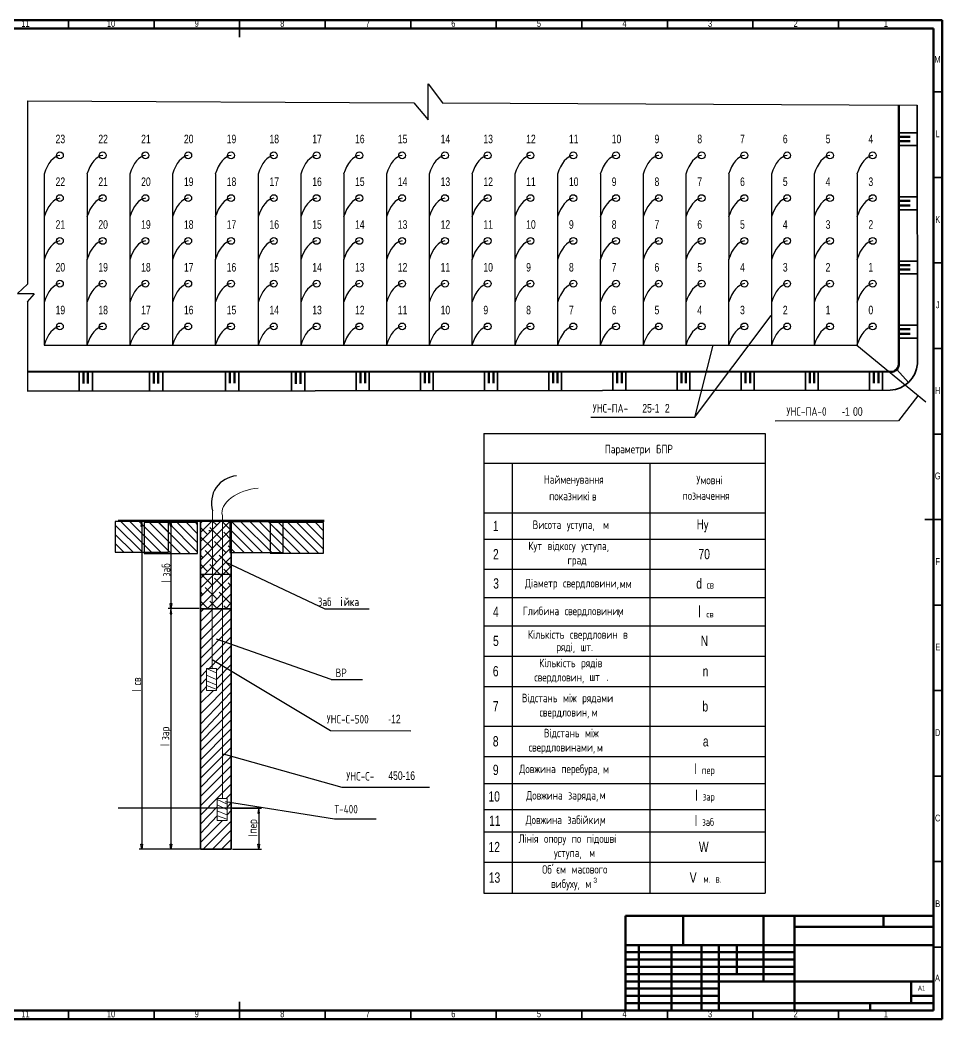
# Model space of a CAD drawing. Header units: millimetres. Extents: x 15 to 836, y 5 to 589.
# Drawn here: x 297 to 836, y 5 to 589 of the extents above; entities that cross this region are included whole.
import ezdxf

# ---------------------------------------------------------------- set-up
doc = ezdxf.new("R2010")
doc.units = ezdxf.units.MM
doc.layers.add('FORMAT', color=7, linetype='Continuous')
doc.layers.add('SLD-0', color=179, linetype='Continuous')
doc.styles.add('SLDTEXTSTYLE0', font='TXT', dxfattribs={"width": 0.75, "bigfont": 'bigfont'})
doc.styles.add('SLDTEXTSTYLE1', font='TXT', dxfattribs={"width": 0.75})
doc.styles.add('SLDTEXTSTYLE2', font='TXT', dxfattribs={"width": 0.7, "bigfont": 'bigfont'})

# ---------------------------------------------------------------- blocks, each defined once
blk = doc.blocks.new('CGBTY')
at = {"layer": 'SLD-0', "lineweight": 25}
for p, q in [((1862.39, 557.78), (1856.6, 552.32)), ((1856.58, 552.32), (1866.35, 552.31)), ((1866.33, 552.22), (1862.32, 547.51))]:
    blk.add_line(p, q, dxfattribs=at)

msp = doc.modelspace()

# ---------------------------------------------------------------- hatches: boundary and pattern name
at = {"layer": 'FORMAT', "linetype": 'Continuous'}
h = msp.add_hatch(dxfattribs=at)
h.set_pattern_fill('ANSI31', color=0, scale=1.2, angle=90, style=0)
h.paths.add_polyline_path([(352.85, 277.89), (384.05, 277.89), (384.05, 295.89), (352.85, 295.89), (352.85, 292.08)], flags=0)
h = msp.add_hatch(dxfattribs=at)
h.set_pattern_fill('ANSI31', color=179, style=0)
h.paths.add_polyline_path([(368.31, 296.14), (367.81, 293.14), (368.81, 293.14)], flags=0)
h = msp.add_hatch(dxfattribs=at)
h.set_pattern_fill('ANSI31', color=0, scale=1.2, angle=90, style=0)
h.paths.add_polyline_path([(369.78, 277.18), (400.98, 277.18), (400.98, 295.18), (369.78, 295.18), (369.78, 291.38)], flags=0)
h = msp.add_hatch(dxfattribs=at)
h.set_pattern_fill('ANSI31', color=179, style=0)
h.paths.add_polyline_path([(385.37, 296.24), (384.87, 293.24), (385.87, 293.24)], flags=0)
h = msp.add_hatch(dxfattribs=at)
h.set_pattern_fill('AR-SAND', color=179, scale=1.2, style=0)
h.paths.add_polyline_path([(402.65, 296.27), (402.65, 265.07), (420.65, 265.07), (420.65, 296.27), (416.84, 296.27)], flags=0)
h = msp.add_hatch(dxfattribs=at)
h.set_pattern_fill('ANSI38', color=0, scale=1.2, style=0)
h.paths.add_polyline_path([(402.65, 296.27), (402.65, 244.85), (420.65, 244.85), (420.65, 296.27), (416.84, 296.27)], flags=0)
h = msp.add_hatch(dxfattribs=at)
h.set_pattern_fill('ANSI31', color=0, scale=1.2, angle=90, style=0)
h.paths.add_polyline_path([(419.8, 277.7), (451, 277.7), (451, 295.7), (419.8, 295.7), (419.8, 291.9)], flags=0)
h = msp.add_hatch(dxfattribs=at)
h.set_pattern_fill('ANSI31', color=0, scale=1.2, angle=90, style=0)
h.paths.add_polyline_path([(443.44, 277.34), (474.64, 277.34), (474.64, 295.34), (443.44, 295.34), (443.44, 291.54)], flags=0)
h = msp.add_hatch(dxfattribs=at)
h.set_pattern_fill('ANSI31', color=179, style=0)
h.paths.add_polyline_path([(385.37, 244.92), (384.87, 247.92), (385.87, 247.92)], flags=0)
h = msp.add_hatch(dxfattribs=at)
h.set_pattern_fill('ANSI31', color=179, style=0)
h.paths.add_polyline_path([(385.38, 244.94), (384.88, 241.94), (385.88, 241.94)], flags=0)
h = msp.add_hatch(dxfattribs=at)
h.set_pattern_fill('ANSI31', color=179, style=0)
h.paths.add_polyline_path([(437.23, 125.28), (436.73, 128.28), (436.23, 125.28)], flags=0)
h = msp.add_hatch(dxfattribs=at)
h.set_pattern_fill('ANSI31', color=179, style=0)
h.paths.add_polyline_path([(368.31, 104.3), (367.81, 107.3), (368.81, 107.3)], flags=0)
h = msp.add_hatch(dxfattribs=at)
h.set_pattern_fill('ANSI31', color=179, style=0)
h.paths.add_polyline_path([(385.38, 104.27), (384.88, 107.27), (385.88, 107.27)], flags=0)
h = msp.add_hatch(dxfattribs=at)
h.set_pattern_fill('ANSI31', color=179, style=0)
h.paths.add_polyline_path([(436.73, 104.23), (436.23, 107.23), (437.23, 107.23)], flags=0)

# ---------------------------------------------------------------- linework, layer by layer
at = {"layer": 'FORMAT', "color": 7, "linetype": 'Continuous', "lineweight": 70}
for p, q in [((15, 589), (836, 589)), ((836, 589), (836, 5)), ((20, 584), (831, 584)), ((831, 584), (831, 10)), ((831, 10), (20, 10)), ((836, 5), (15, 5))]:
    msp.add_line(p, q, dxfattribs=at)
at = {"layer": 'FORMAT', "color": 7, "linetype": 'Continuous', "lineweight": 35}
for p, q in [((325.5, 584), (325.5, 589)), ((375.5, 584), (375.5, 589)), ((425.5, 589), (425.5, 579)), ((425.5, 584), (425.5, 589)), ((475.5, 584), (475.5, 589)), ((525.5, 584), (525.5, 589)), ((575.5, 584), (575.5, 589)), ((625.5, 584), (625.5, 589)), ((675.5, 584), (675.5, 589)), ((725.5, 584), (725.5, 589)), ((775.5, 584), (775.5, 589)), ((831, 547), (836, 547)), ((831, 497), (836, 497)), ((831, 447), (836, 447)), ((831, 397), (836, 397)), ((831, 347), (836, 347)), ((836, 297), (826, 297)), ((831, 297), (836, 297)), ((831, 247), (836, 247)), ((831, 197), (836, 197)), ((831, 147), (836, 147)), ((831, 97), (836, 97)), ((831, 47), (836, 47)), ((425.5, 5), (425.5, 15)), ((325.5, 10), (325.5, 5)), ((375.5, 10), (375.5, 5)), ((425.5, 10), (425.5, 5)), ((475.5, 10), (475.5, 5)), ((525.5, 10), (525.5, 5)), ((575.5, 10), (575.5, 5)), ((625.5, 10), (625.5, 5)), ((675.5, 10), (675.5, 5)), ((725.5, 10), (725.5, 5)), ((775.5, 10), (775.5, 5))]:
    msp.add_line(p, q, dxfattribs=at)
at = {"layer": 'FORMAT', "lineweight": 25}
for p, q in [((535.66, 530.75), (535.66, 551.78)), ((535.67, 551.79), (544, 540.62)), ((301.56, 541.82), (301.59, 434.6)), ((301.58, 541.77), (527.33, 540.61)), ((527.33, 540.61), (535.66, 530.75)), ((543.99, 540.61), (821.4, 539.33)), ((311.35, 498.88), (311.3, 398.87)), ((336.35, 498.88), (336.3, 398.87)), ((361.35, 498.88), (361.3, 398.87)), ((386.35, 498.88), (386.3, 398.87)), ((411.35, 498.88), (411.3, 398.87)), ((436.35, 498.88), (436.3, 398.87)), ((461.35, 498.88), (461.3, 398.87)), ((486.35, 498.88), (486.3, 398.87)), ((511.35, 498.88), (511.3, 398.87)), ((536.35, 498.88), (536.3, 398.87)), ((561.35, 498.88), (561.3, 398.87)), ((586.35, 498.88), (586.3, 398.87)), ((611.35, 498.88), (611.3, 398.87)), ((636.35, 498.88), (636.3, 398.87)), ((661.35, 498.88), (661.3, 398.87)), ((686.35, 498.88), (686.3, 398.87)), ((711.35, 498.88), (711.3, 398.87)), ((736.35, 498.88), (736.3, 398.87)), ((761.35, 498.88), (761.3, 398.87)), ((786.35, 498.91), (786.33, 398.9)), ((301.48, 424.33), (301.62, 372.06)), ((691.41, 356.62), (736.25, 416.21)), ((311.31, 398.9), (786.34, 398.87)), ((702.14, 398.89), (691.4, 356.63)), ((786.3, 398.88), (826.46, 365.84)), ((821.86, 369.33), (810.61, 354.77)), ((691.4, 356.63), (630.7, 356.63)), ((810.61, 354.77), (738.59, 354.6)), ((568.31, 347.22), (732.63, 347.22)), ((568.31, 347.22), (568.31, 78.64)), ((732.63, 347.22), (732.63, 78.64)), ((568.31, 329.92), (732.63, 329.92)), ((584.75, 329.92), (584.75, 78.64)), ((665.17, 329.92), (665.17, 78.64)), ((568.31, 300.92), (732.63, 300.92)), ((401.88, 296.14), (366.81, 296.14)), ((368.31, 293.14), (368.31, 107.3)), ((401.98, 296.24), (383.87, 296.24)), ((385.37, 293.24), (385.37, 247.92)), ((568.31, 285.62), (732.63, 285.62)), ((417.06, 272.25), (475.26, 244.75)), ((568.31, 267.9), (732.63, 267.9)), ((568.31, 251.35), (732.63, 251.35)), ((401.98, 244.92), (383.87, 244.92)), ((401.89, 244.94), (383.88, 244.94)), ((385.38, 241.94), (385.38, 107.27)), ((402.65, 242.78), (404.71, 244.85)), ((402.65, 237.4), (410.1, 244.85)), ((402.65, 232.01), (415.49, 244.85)), ((402.65, 226.62), (420.65, 244.62)), ((475.26, 244.75), (501.19, 244.75)), ((402.65, 221.23), (420.65, 239.23)), ((402.65, 215.84), (420.65, 233.84)), ((568.31, 234.9), (732.63, 234.9)), ((402.65, 210.45), (420.65, 228.45)), ((407.65, 209.88), (420.65, 223.07)), ((478.97, 203.39), (412.01, 227.1)), ((411.94, 208.74), (420.65, 217.68)), ((568.31, 217.17), (732.63, 217.17)), ((409.41, 215.25), (478.71, 173.62)), ((411.94, 203.5), (420.65, 212.29)), ((402.66, 205.05), (406.26, 208.82)), ((411.94, 198.2), (420.65, 206.9)), ((402.65, 200.28), (406.27, 204.15)), ((402.65, 183.51), (420.65, 201.51)), ((402.65, 195.56), (406.25, 199.45)), ((478.97, 203.39), (497.38, 203.39)), ((568.31, 199.45), (732.63, 199.45)), ((402.63, 189.56), (410.2, 196.97)), ((402.64, 177.46), (420.57, 196.03)), ((402.67, 171.8), (420.65, 190.74)), ((402.76, 166.96), (420.65, 185.35)), ((410.92, 170.23), (418.53, 177.84)), ((418.53, 177.84), (420.65, 179.96)), ((568.31, 176.2), (732.63, 176.2)), ((402.65, 161.96), (410.85, 170.17)), ((410.92, 164.84), (420.65, 174.57)), ((478.71, 173.62), (525.65, 173.55)), ((402.65, 156.57), (410.86, 164.79)), ((410.92, 159.46), (420.65, 169.18)), ((410.92, 154.07), (420.65, 163.8)), ((402.65, 151.18), (410.87, 159.41)), ((410.92, 148.68), (420.65, 158.41)), ((415.96, 159.95), (485.32, 140.59)), ((568.31, 158.48), (732.63, 158.48)), ((402.65, 145.8), (410.88, 154.04)), ((410.92, 143.29), (420.65, 153.02)), ((402.65, 140.41), (410.89, 148.66)), ((410.92, 137.9), (420.65, 147.63)), ((402.65, 135.02), (410.91, 143.28)), ((412.62, 134.22), (420.65, 142.24)), ((485.32, 140.59), (536.45, 140.59)), ((568.31, 142.73), (732.63, 142.73)), ((402.65, 129.63), (410.92, 137.9)), ((417.81, 134.02), (420.65, 136.86)), ((406.67, 128.27), (407.9, 129.5)), ((417.21, 132.24), (481.05, 122.11)), ((418.17, 128.85), (420.65, 131.47)), ((418.17, 124.33), (420.65, 126.95)), ((421.35, 128.28), (438.23, 128.28)), ((436.73, 125.28), (436.73, 107.23)), ((568.31, 127.43), (732.63, 127.43)), ((481.05, 122.11), (505.32, 122.11)), ((568.31, 114.48), (732.63, 114.48)), ((402, 104.3), (366.81, 104.3)), ((401.84, 104.27), (383.88, 104.27)), ((421.39, 104.23), (438.23, 104.23)), ((568.31, 96.68), (732.63, 96.68)), ((568.31, 78.64), (732.63, 78.64))]:
    msp.add_line(p, q, dxfattribs=at)
at = {"layer": 'FORMAT', "lineweight": 50}
for p, q in [((810.75, 539.38), (810.84, 388.63)), ((810.84, 520.73), (817.47, 520.73)), ((810.84, 518.15), (817.47, 518.15)), ((810.84, 483.23), (817.47, 483.23)), ((810.84, 480.65), (817.47, 480.65)), ((810.84, 445.73), (817.47, 445.73)), ((810.84, 443.15), (817.47, 443.15)), ((810.84, 408.23), (817.47, 408.23)), ((810.84, 405.65), (817.47, 405.65)), ((301.62, 383.49), (805.75, 383.3)), ((334.29, 383.25), (334.29, 376.61)), ((336.87, 383.25), (336.87, 376.61)), ((375.45, 383.18), (375.45, 376.54)), ((378.03, 383.18), (378.03, 376.54)), ((419.87, 383.3), (419.87, 376.66)), ((422.45, 383.3), (422.45, 376.66)), ((458.44, 382.98), (458.44, 376.35)), ((461.02, 382.98), (461.02, 376.35)), ((496.25, 383.3), (496.25, 376.66)), ((498.82, 383.3), (498.82, 376.66)), ((533.75, 383.3), (533.75, 376.66)), ((536.32, 383.3), (536.32, 376.66)), ((571.25, 383.3), (571.25, 376.66)), ((573.82, 383.3), (573.82, 376.66)), ((608.75, 383.3), (608.75, 376.66)), ((611.32, 383.3), (611.32, 376.66)), ((646.25, 383.3), (646.25, 376.66)), ((648.82, 383.3), (648.82, 376.66)), ((683.75, 383.3), (683.75, 376.66)), ((686.32, 383.3), (686.32, 376.66)), ((721.25, 383.3), (721.25, 376.66)), ((723.82, 383.3), (723.82, 376.66)), ((758.75, 383.3), (758.75, 376.66)), ((761.32, 383.3), (761.32, 376.66)), ((796.25, 383.3), (796.25, 376.66)), ((798.82, 383.3), (798.82, 376.66)), ((354.57, 296.27), (416.84, 296.27)), ((416.84, 296.27), (475.01, 296.27))]:
    msp.add_line(p, q, dxfattribs=at)
at = {"layer": 'FORMAT', "lineweight": 35}
for p, q in [((821.74, 388.09), (821.4, 539.33)), ((810.84, 523.09), (821.74, 523.09)), ((810.84, 523.09), (821.75, 523.09)), ((810.84, 515.59), (821.74, 515.59)), ((810.84, 515.59), (821.75, 515.59)), ((810.84, 485.59), (821.74, 485.59)), ((810.84, 485.59), (821.75, 485.59)), ((810.84, 478.09), (821.74, 478.09)), ((810.84, 478.09), (821.75, 478.09)), ((810.84, 448.09), (821.74, 448.09)), ((810.84, 448.09), (821.75, 448.09)), ((810.84, 440.59), (821.74, 440.59)), ((810.84, 440.59), (821.75, 440.59)), ((810.84, 410.59), (821.74, 410.59)), ((810.84, 410.59), (821.75, 410.59)), ((810.84, 403.09), (821.74, 403.09)), ((810.84, 403.09), (821.75, 403.09)), ((331.73, 383.25), (331.73, 372.34)), ((339.49, 383.09), (339.49, 372.18)), ((372.88, 383.18), (372.88, 372.27)), ((380.65, 383.02), (380.65, 372.11)), ((417.31, 383.3), (417.31, 372.38)), ((425.07, 383.14), (425.07, 372.23)), ((455.88, 382.98), (455.88, 372.07)), ((463.56, 383.06), (463.56, 372.15)), ((493.68, 383.3), (493.68, 372.38)), ((501.18, 383.3), (501.18, 372.39)), ((501.18, 383.3), (501.18, 372.38)), ((531.18, 383.3), (531.18, 372.39)), ((531.18, 383.3), (531.18, 372.38)), ((538.68, 383.3), (538.68, 372.39)), ((538.68, 383.3), (538.68, 372.38)), ((568.68, 383.3), (568.68, 372.39)), ((568.68, 383.3), (568.68, 372.38)), ((576.18, 383.3), (576.18, 372.39)), ((576.18, 383.3), (576.18, 372.38)), ((606.18, 383.3), (606.18, 372.39)), ((606.18, 383.3), (606.18, 372.38)), ((613.68, 383.3), (613.68, 372.39)), ((613.68, 383.3), (613.68, 372.38)), ((643.68, 383.3), (643.68, 372.39)), ((643.68, 383.3), (643.68, 372.38)), ((651.18, 383.3), (651.18, 372.39)), ((651.18, 383.3), (651.18, 372.38)), ((681.18, 383.3), (681.18, 372.39)), ((681.18, 383.3), (681.18, 372.38)), ((688.68, 383.3), (688.68, 372.39)), ((688.68, 383.3), (688.68, 372.38)), ((718.68, 383.3), (718.68, 372.39)), ((718.68, 383.3), (718.68, 372.38)), ((726.18, 383.3), (726.18, 372.39)), ((726.18, 383.3), (726.18, 372.38)), ((756.18, 383.3), (756.18, 372.39)), ((756.18, 383.3), (756.18, 372.38)), ((763.68, 383.3), (763.68, 372.39)), ((763.68, 383.3), (763.68, 372.38)), ((793.68, 383.3), (793.68, 372.39)), ((793.68, 383.3), (793.68, 372.39)), ((793.68, 383.3), (793.68, 372.38)), ((801.18, 383.3), (801.18, 372.39)), ((809.55, 384.8), (816.43, 377.18)), ((301.62, 372.06), (805.75, 372.63)), ((402.65, 296.27), (402.65, 104.27)), ((420.65, 104.27), (420.65, 296.27)), ((402.65, 244.85), (420.65, 244.85)), ((402.65, 104.27), (420.65, 104.27))]:
    msp.add_line(p, q, dxfattribs=at)
at = {"layer": 'FORMAT', "lineweight": 18}
for p, q in [((409.4, 209.85), (409.66, 302.35)), ((415.49, 133.91), (415.48, 299.43)), ((406.25, 209.87), (411.94, 209.87)), ((406.25, 196.96), (406.25, 209.87)), ((406.25, 209.87), (411.9, 207.29)), ((406.25, 205.93), (411.9, 203.55)), ((411.94, 209.87), (411.94, 196.96)), ((406.25, 199.9), (411.9, 197.76)), ((406.27, 202.66), (411.9, 200.42)), ((411.94, 196.96), (406.25, 196.96)), ((402.65, 124.27), (412.61, 134.21)), ((402.65, 118.88), (412.48, 129.06)), ((412.46, 130.21), (418.13, 127.55)), ((412.49, 133.87), (418.17, 133.87)), ((412.49, 120.96), (412.49, 133.87)), ((412.49, 133.31), (418.16, 130.65)), ((418.17, 133.87), (418.17, 120.96)), ((402.65, 113.49), (412.49, 123.79)), ((412.46, 126.71), (418.13, 124.41)), ((412.52, 123.87), (418.13, 121.76)), ((402.65, 108.1), (415.36, 120.87)), ((404.2, 104.27), (420.65, 120.71)), ((418.17, 120.96), (412.49, 120.96)), ((409.59, 104.27), (420.65, 115.32)), ((414.98, 104.27), (420.65, 109.94)), ((420.37, 104.27), (420.65, 104.55))]:
    msp.add_line(p, q, dxfattribs=at)
at = {"layer": 'FORMAT'}
for p, q in [((384.05, 295.89), (352.85, 295.89)), ((352.85, 295.89), (352.85, 292.08)), ((352.85, 292.08), (352.85, 277.89)), ((368.31, 296.14), (367.81, 293.14)), ((367.81, 293.14), (368.81, 293.14)), ((368.81, 293.14), (368.31, 296.14)), ((400.98, 295.18), (369.78, 295.18)), ((369.78, 295.18), (369.78, 291.38)), ((384.05, 277.89), (384.05, 295.89)), ((385.37, 296.24), (384.87, 293.24)), ((384.87, 293.24), (385.87, 293.24)), ((385.87, 293.24), (385.37, 296.24)), ((400.98, 277.18), (400.98, 295.18)), ((416.84, 296.27), (402.65, 296.27)), ((402.65, 296.27), (402.65, 265.07)), ((416.84, 296.27), (402.65, 296.27)), ((402.65, 296.27), (402.65, 244.85)), ((420.65, 296.27), (416.84, 296.27)), ((420.65, 296.27), (416.84, 296.27)), ((451, 295.7), (419.8, 295.7)), ((419.8, 295.7), (419.8, 291.9)), ((420.65, 265.07), (420.65, 296.27)), ((420.65, 244.85), (420.65, 296.27)), ((474.64, 295.34), (443.44, 295.34)), ((443.44, 295.34), (443.44, 291.54)), ((451, 277.7), (451, 295.7)), ((474.64, 277.34), (474.64, 295.34)), ((369.78, 291.38), (369.78, 277.18)), ((419.8, 291.9), (419.8, 277.7)), ((443.44, 291.54), (443.44, 277.34)), ((352.85, 277.89), (384.05, 277.89)), ((369.78, 277.18), (400.98, 277.18)), ((419.8, 277.7), (451, 277.7)), ((443.44, 277.34), (474.64, 277.34)), ((402.65, 265.07), (420.65, 265.07)), ((384.87, 247.92), (385.87, 247.92)), ((385.37, 244.92), (384.87, 247.92)), ((385.87, 247.92), (385.37, 244.92)), ((385.38, 244.94), (384.88, 241.94)), ((384.88, 241.94), (385.88, 241.94)), ((385.88, 241.94), (385.38, 244.94)), ((402.65, 244.85), (420.65, 244.85)), ((436.73, 128.28), (436.23, 125.28)), ((436.23, 125.28), (437.23, 125.28)), ((437.23, 125.28), (436.73, 128.28)), ((367.81, 107.3), (368.81, 107.3)), ((368.31, 104.3), (367.81, 107.3)), ((368.81, 107.3), (368.31, 104.3)), ((384.88, 107.27), (385.88, 107.27)), ((385.38, 104.27), (384.88, 107.27)), ((385.88, 107.27), (385.38, 104.27)), ((436.23, 107.23), (437.23, 107.23)), ((436.73, 104.23), (436.23, 107.23)), ((437.23, 107.23), (436.73, 104.23))]:
    msp.add_line(p, q, dxfattribs=at)
at = {"layer": 'FORMAT', "linetype": 'Continuous', "lineweight": 25}
msp.add_line((436.73, 128.28), (354.57, 128.27), dxfattribs=at)
at = {"layer": 'FORMAT', "color": 7, "linetype": 'Continuous', "lineweight": 50}
for p, q in [((651, 65.25), (831, 65.25)), ((651, 65.25), (651, 10)), ((684.8, 48.25), (684.8, 65.25)), ((731.6, 65.25), (731.6, 27)), ((749.8, 65.25), (749.8, 10)), ((801.8, 58.88), (801.8, 65.25)), ((831, 58.88), (749.8, 58.88)), ((831, 48.25), (651, 48.25)), ((658.8, 48.25), (658.8, 10)), ((677.99, 48.25), (677.99, 10)), ((695.4, 48.25), (695.4, 10)), ((705.6, 10), (705.6, 48.25)), ((716, 31.25), (716, 48.25)), ((749.8, 44), (651, 44)), ((749.8, 39.75), (651, 39.75)), ((749.8, 35.5), (651, 35.5)), ((749.8, 31.25), (651, 31.25)), ((705.6, 27), (651, 27)), ((705.6, 27), (831, 27)), ((818, 14.25), (818, 27)), ((705.6, 22.75), (651, 22.75)), ((705.6, 18.5), (651, 18.5)), ((831, 18.5), (818, 18.5)), ((651, 14.25), (831, 14.25)), ((794, 10), (794, 14.25))]:
    msp.add_line(p, q, dxfattribs=at)
at = {"layer": 'FORMAT', "lineweight": 25}
for centre in [(320.51, 509.89), (345.51, 509.89), (370.51, 509.89), (395.51, 509.89), (420.51, 509.89), (445.51, 509.89), (470.51, 509.89), (495.51, 509.89), (520.51, 509.89), (545.51, 509.89), (570.51, 509.89), (595.51, 509.89), (620.51, 509.89), (645.51, 509.89), (670.51, 509.89), (695.51, 509.89), (720.51, 509.89), (745.51, 509.89), (770.51, 509.89), (795.51, 509.89), (320.51, 484.89), (345.51, 484.89), (370.51, 484.89), (395.51, 484.89), (420.51, 484.89), (445.51, 484.89), (470.51, 484.89), (495.51, 484.89), (520.51, 484.89), (545.51, 484.89), (570.51, 484.89), (595.51, 484.89), (620.51, 484.89), (645.51, 484.89), (670.51, 484.89), (695.51, 484.89), (720.51, 484.89), (745.51, 484.89), (770.51, 484.89), (795.51, 484.89), (320.51, 459.89), (345.51, 459.89), (370.51, 459.89), (395.51, 459.89), (420.51, 459.89), (445.51, 459.89), (470.51, 459.89), (495.51, 459.89), (520.51, 459.89), (545.51, 459.89), (570.51, 459.89), (595.51, 459.89), (620.51, 459.89), (645.51, 459.89), (670.51, 459.89), (695.51, 459.89), (720.51, 459.89), (745.51, 459.89), (770.51, 459.89), (795.51, 459.89), (320.51, 434.89), (345.51, 434.89), (370.51, 434.89), (395.51, 434.89), (420.51, 434.89), (445.51, 434.89), (470.51, 434.89), (495.51, 434.89), (520.51, 434.89), (545.51, 434.89), (570.51, 434.89), (595.51, 434.89), (620.51, 434.89), (645.51, 434.89), (670.51, 434.89), (695.51, 434.89), (720.51, 434.89), (745.51, 434.89), (770.51, 434.89), (795.51, 434.89), (320.51, 409.89), (345.51, 409.89), (370.51, 409.89), (395.51, 409.89), (420.51, 409.89), (445.51, 409.89), (470.51, 409.89), (495.51, 409.89), (520.51, 409.89), (545.51, 409.89), (570.51, 409.89), (595.51, 409.89), (620.51, 409.89), (645.51, 409.89), (670.51, 409.89), (695.51, 409.89), (720.51, 409.89), (745.51, 409.89), (770.51, 409.89), (795.51, 409.89)]:
    msp.add_circle(centre, 2, dxfattribs=at)
at = {"layer": 'FORMAT', "lineweight": 50}
msp.add_arc((806.03, 388.12), 4.83, 266.661, 6.0344, dxfattribs=at)
at = {"layer": 'FORMAT', "lineweight": 35}
msp.add_arc((804.86, 389.55), 16.94, 273.00237, 355.05456, dxfattribs=at)
at = {"layer": 'FORMAT', "lineweight": 25}
msp.add_arc((425.05, 306.53), 16.06, 94.63849, 195.86778, dxfattribs=at)
for centre in [(320.48, 488.32), (345.48, 488.32), (370.48, 488.32), (395.48, 488.32), (420.48, 488.32), (445.48, 488.32), (470.48, 488.32), (495.48, 488.32), (520.48, 488.32), (545.48, 488.32), (570.48, 488.32), (595.48, 488.32), (620.48, 488.32), (645.48, 488.32), (670.48, 488.32), (695.48, 488.32), (720.48, 488.32), (745.48, 488.32), (770.48, 488.32), (795.48, 488.32), (320.48, 463.32), (345.48, 463.32), (370.48, 463.32), (395.48, 463.32), (420.48, 463.32), (445.48, 463.32), (470.48, 463.32), (495.48, 463.32), (520.48, 463.32), (545.48, 463.32), (570.48, 463.32), (595.48, 463.32), (620.48, 463.32), (645.48, 463.32), (670.48, 463.32), (695.48, 463.32), (720.48, 463.32), (745.48, 463.32), (770.48, 463.32), (795.48, 463.32), (320.48, 438.32), (345.48, 438.32), (370.48, 438.32), (395.48, 438.32), (420.48, 438.32), (445.48, 438.32), (470.48, 438.32), (495.48, 438.32), (520.48, 438.32), (545.48, 438.32), (570.48, 438.32), (595.48, 438.32), (620.48, 438.32), (645.48, 438.32), (670.48, 438.32), (695.48, 438.32), (720.48, 438.32), (745.48, 438.32), (770.48, 438.32), (795.48, 438.32), (320.48, 413.32), (345.48, 413.32), (370.48, 413.32), (395.48, 413.32), (420.48, 413.32), (445.48, 413.32), (470.48, 413.32), (495.48, 413.32), (520.48, 413.32), (545.48, 413.32), (570.48, 413.32), (595.48, 413.32), (620.48, 413.32), (645.48, 413.32), (670.48, 413.32), (695.48, 413.32), (720.48, 413.32), (745.48, 413.32), (770.48, 413.32), (795.48, 413.32), (320.48, 388.32), (345.48, 388.32), (370.48, 388.32), (395.48, 388.32), (420.48, 388.32), (445.48, 388.32), (470.48, 388.32), (495.48, 388.32), (520.48, 388.32), (545.48, 388.32), (570.48, 388.32), (595.48, 388.32), (620.48, 388.32), (645.48, 388.32), (670.48, 388.32), (695.48, 388.32), (720.48, 388.32), (745.48, 388.32), (770.48, 388.32), (795.48, 388.32)]:
    msp.add_ellipse(centre, major_axis=(0.84, 21.6), ratio=0.502035, start_param=0.074475, end_param=1.079706, dxfattribs=at)
at = {"layer": 'FORMAT', "lineweight": 18}
msp.add_ellipse((431.81, 304.72), major_axis=(-16.34, -5.29), ratio=0.561078, start_param=4.255981, end_param=6.283185, dxfattribs=at)

# ---------------------------------------------------------------- block references
at = {"layer": 'FORMAT', "color": 7, "linetype": 'Continuous'}
msp.add_blockref('CGBTY', (-1560.85, -123.18), dxfattribs=at)

# ---------------------------------------------------------------- texts
at = {"layer": 'FORMAT', "color": 7, "linetype": 'Continuous', "lineweight": 0, "style": 'SLDTEXTSTYLE1'}
for s, insert, char_height, attachment_point in [('11', (300.42, 588.98), 3.969, 2), ('10', (350.42, 588.98), 3.969, 2), ('9', (400.46, 588.98), 3.97, 2), ('8', (450.46, 588.98), 3.97, 2), ('7', (500.46, 588.98), 3.97, 2), ('6', (550.46, 588.98), 3.97, 2), ('5', (600.46, 588.98), 3.97, 2), ('4', (650.46, 588.98), 3.97, 2), ('3', (700.46, 588.98), 3.97, 2), ('2', (750.46, 588.98), 3.97, 2), ('1', (803.21, 588.98), 3.97, 2), ('M', (833.36, 567.98), 3.97, 2), ('L', (833.45, 524.48), 3.97, 2), ('K', (833.49, 474.42), 3.97, 2), ('J', (833.47, 424.48), 3.97, 2), ('H', (833.49, 374.42), 3.97, 2), ('G', (833.49, 324.48), 3.97, 2), ('F', (833.46, 274.42), 3.97, 2), ('E', (833.51, 224.48), 3.97, 2), ('D', (833.45, 174.42), 3.97, 2), ('C', (833.46, 124.48), 3.97, 2), ('B', (833.47, 74.42), 3.97, 2), ('A', (833.34, 30.92), 3.97, 2), ('A1', (821.87, 24.41), 2.91, 1), ('11', (300.42, 9.98), 3.969, 2), ('10', (350.42, 9.98), 3.969, 2), ('9', (400.46, 9.98), 3.97, 2), ('8', (450.46, 9.98), 3.97, 2), ('7', (500.46, 9.98), 3.97, 2), ('6', (550.46, 9.98), 3.97, 2), ('5', (600.46, 9.98), 3.97, 2), ('4', (650.46, 9.98), 3.97, 2), ('3', (700.46, 9.98), 3.97, 2), ('2', (750.46, 9.98), 3.97, 2), ('1', (803.21, 9.98), 3.97, 2)]:
    msp.add_mtext(s, dxfattribs=dict(at, insert=insert, char_height=char_height, attachment_point=attachment_point))
at = {"layer": 'FORMAT', "attachment_point": 1}
for s, insert, char_height, style in [('23', (317.99, 521.98), 5, 'SLDTEXTSTYLE1'), ('22', (342.99, 521.98), 5, 'SLDTEXTSTYLE1'), ('21', (367.99, 521.98), 5, 'SLDTEXTSTYLE1'), ('20', (392.99, 521.98), 5, 'SLDTEXTSTYLE1'), ('19', (417.99, 521.98), 5, 'SLDTEXTSTYLE1'), ('18', (442.99, 521.98), 5, 'SLDTEXTSTYLE1'), ('17', (467.99, 521.98), 5, 'SLDTEXTSTYLE1'), ('16', (492.99, 521.98), 5, 'SLDTEXTSTYLE1'), ('15', (517.99, 521.98), 5, 'SLDTEXTSTYLE1'), ('14', (542.99, 521.98), 5, 'SLDTEXTSTYLE1'), ('13', (567.99, 521.98), 5, 'SLDTEXTSTYLE1'), ('12', (592.99, 521.98), 5, 'SLDTEXTSTYLE1'), ('11', (617.99, 521.98), 5, 'SLDTEXTSTYLE1'), ('10', (642.99, 521.98), 5, 'SLDTEXTSTYLE1'), ('9', (667.99, 521.98), 5, 'SLDTEXTSTYLE1'), ('8', (692.99, 521.98), 5, 'SLDTEXTSTYLE1'), ('7', (717.99, 521.98), 5, 'SLDTEXTSTYLE1'), ('6', (742.99, 521.98), 5, 'SLDTEXTSTYLE1'), ('5', (767.99, 521.98), 5, 'SLDTEXTSTYLE1'), ('4', (792.99, 521.98), 5, 'SLDTEXTSTYLE1'), ('22', (317.99, 496.98), 5, 'SLDTEXTSTYLE1'), ('21', (342.99, 496.98), 5, 'SLDTEXTSTYLE1'), ('20', (367.99, 496.98), 5, 'SLDTEXTSTYLE1'), ('19', (392.99, 496.98), 5, 'SLDTEXTSTYLE1'), ('18', (417.99, 496.98), 5, 'SLDTEXTSTYLE1'), ('17', (442.99, 496.98), 5, 'SLDTEXTSTYLE1'), ('16', (467.99, 496.98), 5, 'SLDTEXTSTYLE1'), ('15', (492.99, 496.98), 5, 'SLDTEXTSTYLE1'), ('14', (517.99, 496.98), 5, 'SLDTEXTSTYLE1'), ('13', (542.99, 496.98), 5, 'SLDTEXTSTYLE1'), ('12', (567.99, 496.98), 5, 'SLDTEXTSTYLE1'), ('11', (592.99, 496.98), 5, 'SLDTEXTSTYLE1'), ('10', (617.99, 496.98), 5, 'SLDTEXTSTYLE1'), ('9', (642.99, 496.98), 5, 'SLDTEXTSTYLE1'), ('8', (667.99, 496.98), 5, 'SLDTEXTSTYLE1'), ('7', (692.99, 496.98), 5, 'SLDTEXTSTYLE1'), ('6', (717.99, 496.98), 5, 'SLDTEXTSTYLE1'), ('5', (742.99, 496.98), 5, 'SLDTEXTSTYLE1'), ('4', (767.99, 496.98), 5, 'SLDTEXTSTYLE1'), ('3', (792.99, 496.98), 5, 'SLDTEXTSTYLE1'), ('21', (317.99, 471.98), 5, 'SLDTEXTSTYLE1'), ('20', (342.99, 471.98), 5, 'SLDTEXTSTYLE1'), ('19', (367.99, 471.98), 5, 'SLDTEXTSTYLE1'), ('18', (392.99, 471.98), 5, 'SLDTEXTSTYLE1'), ('17', (417.99, 471.98), 5, 'SLDTEXTSTYLE1'), ('16', (442.99, 471.98), 5, 'SLDTEXTSTYLE1'), ('15', (467.99, 471.98), 5, 'SLDTEXTSTYLE1'), ('14', (492.99, 471.98), 5, 'SLDTEXTSTYLE1'), ('13', (517.99, 471.98), 5, 'SLDTEXTSTYLE1'), ('12', (542.99, 471.98), 5, 'SLDTEXTSTYLE1'), ('11', (567.99, 471.98), 5, 'SLDTEXTSTYLE1'), ('10', (592.99, 471.98), 5, 'SLDTEXTSTYLE1'), ('9', (617.99, 471.98), 5, 'SLDTEXTSTYLE1'), ('8', (642.99, 471.98), 5, 'SLDTEXTSTYLE1'), ('7', (667.99, 471.98), 5, 'SLDTEXTSTYLE1'), ('6', (692.99, 471.98), 5, 'SLDTEXTSTYLE1'), ('5', (717.99, 471.98), 5, 'SLDTEXTSTYLE1'), ('4', (742.99, 471.98), 5, 'SLDTEXTSTYLE1'), ('3', (767.99, 471.98), 5, 'SLDTEXTSTYLE1'), ('2', (792.99, 471.98), 5, 'SLDTEXTSTYLE1'), ('20', (317.99, 446.98), 5, 'SLDTEXTSTYLE1'), ('19', (342.99, 446.98), 5, 'SLDTEXTSTYLE1'), ('18', (367.99, 446.98), 5, 'SLDTEXTSTYLE1'), ('17', (392.99, 446.98), 5, 'SLDTEXTSTYLE1'), ('16', (417.99, 446.98), 5, 'SLDTEXTSTYLE1'), ('15', (442.99, 446.98), 5, 'SLDTEXTSTYLE1'), ('14', (467.99, 446.98), 5, 'SLDTEXTSTYLE1'), ('13', (492.99, 446.98), 5, 'SLDTEXTSTYLE1'), ('12', (517.99, 446.98), 5, 'SLDTEXTSTYLE1'), ('11', (542.99, 446.98), 5, 'SLDTEXTSTYLE1'), ('10', (567.99, 446.98), 5, 'SLDTEXTSTYLE1'), ('9', (592.99, 446.98), 5, 'SLDTEXTSTYLE1'), ('8', (617.99, 446.98), 5, 'SLDTEXTSTYLE1'), ('7', (642.99, 446.98), 5, 'SLDTEXTSTYLE1'), ('6', (667.99, 446.98), 5, 'SLDTEXTSTYLE1'), ('5', (692.99, 446.98), 5, 'SLDTEXTSTYLE1'), ('4', (717.99, 446.98), 5, 'SLDTEXTSTYLE1'), ('3', (742.99, 446.98), 5, 'SLDTEXTSTYLE1'), ('2', (767.99, 446.98), 5, 'SLDTEXTSTYLE1'), ('1', (792.99, 446.98), 5, 'SLDTEXTSTYLE1'), ('19', (317.99, 421.98), 5, 'SLDTEXTSTYLE1'), ('18', (342.99, 421.98), 5, 'SLDTEXTSTYLE1'), ('17', (367.99, 421.98), 5, 'SLDTEXTSTYLE1'), ('16', (392.99, 421.98), 5, 'SLDTEXTSTYLE1'), ('15', (417.99, 421.98), 5, 'SLDTEXTSTYLE1'), ('14', (442.99, 421.98), 5, 'SLDTEXTSTYLE1'), ('13', (467.99, 421.98), 5, 'SLDTEXTSTYLE1'), ('12', (492.99, 421.98), 5, 'SLDTEXTSTYLE1'), ('11', (517.99, 421.98), 5, 'SLDTEXTSTYLE1'), ('10', (542.99, 421.98), 5, 'SLDTEXTSTYLE1'), ('9', (567.99, 421.98), 5, 'SLDTEXTSTYLE1'), ('8', (592.99, 421.98), 5, 'SLDTEXTSTYLE1'), ('7', (617.99, 421.98), 5, 'SLDTEXTSTYLE1'), ('6', (642.99, 421.98), 5, 'SLDTEXTSTYLE1'), ('5', (667.99, 421.98), 5, 'SLDTEXTSTYLE1'), ('4', (692.99, 421.98), 5, 'SLDTEXTSTYLE1'), ('3', (717.99, 421.98), 5, 'SLDTEXTSTYLE1'), ('2', (742.99, 421.98), 5, 'SLDTEXTSTYLE1'), ('1', (767.99, 421.98), 5, 'SLDTEXTSTYLE1'), ('0', (792.99, 421.98), 5, 'SLDTEXTSTYLE1'), ('УНС-ПА-', (631.84, 364.53), 5, 'SLDTEXTSTYLE0'), ('25-1', (660.87, 364.53), 5, 'SLDTEXTSTYLE1'), ('2', (674.08, 364.53), 5, 'SLDTEXTSTYLE1'), ('УНС-ПА-0', (745.1, 362.64), 5, 'SLDTEXTSTYLE0'), ('-1', (777.58, 362.64), 5, 'SLDTEXTSTYLE1'), ('00', (784.02, 362.64), 5, 'SLDTEXTSTYLE1'), ('Параметри БПР', (638.96, 340.69), 5, 'SLDTEXTSTYLE0'), ('Найменування', (603.27, 322.91), 5, 'SLDTEXTSTYLE0'), ('Умовнi', (692.47, 322.58), 5, 'SLDTEXTSTYLE0'), ('показникi', (606.43, 313.24), 5, 'SLDTEXTSTYLE0'), ('позначення', (684.42, 313.49), 5, 'SLDTEXTSTYLE0'), ('1', (573.54, 296.25), 6, 'SLDTEXTSTYLE1'), ('Висота уступа,', (596.8, 296.48), 5, 'SLDTEXTSTYLE0'), ('м', (637.97, 296.48), 5, 'SLDTEXTSTYLE0'), ('Ну', (692.65, 297.2), 6, 'SLDTEXTSTYLE0'), ('Кут вiдкосу уступа,', (594.28, 284.1), 5, 'SLDTEXTSTYLE0'), ('2', (573.6, 279.74), 6, 'SLDTEXTSTYLE1'), ('70', (693.68, 279.8), 6, 'SLDTEXTSTYLE1'), ('град', (617.14, 275.77), 5, 'SLDTEXTSTYLE0'), ('d', (692.38, 262.59), 6, 'SLDTEXTSTYLE1'), ('3', (573.72, 262.65), 6, 'SLDTEXTSTYLE1'), ('Дiаметр свердловини,', (592.32, 262.29), 5, 'SLDTEXTSTYLE0'), ('мм', (647.72, 262), 5, 'SLDTEXTSTYLE0'), ('св', (698.48, 261.09), 4.5, 'SLDTEXTSTYLE0'), ('Заб', (471.17, 251.38), 5, 'SLDTEXTSTYLE0'), ('i', (484.54, 251.38), 5, 'SLDTEXTSTYLE1'), ('йка', (486.44, 251.38), 5, 'SLDTEXTSTYLE0'), ('4', (573.6, 246.1), 6, 'SLDTEXTSTYLE1'), ('Глибина свердловини,', (591.01, 246.06), 5, 'SLDTEXTSTYLE0'), ('l', (693.56, 246.41), 6.67, 'SLDTEXTSTYLE1'), ('м', (646.47, 246.11), 5, 'SLDTEXTSTYLE0'), ('св', (698.32, 243.5), 3.749, 'SLDTEXTSTYLE0'), ('5', (573.62, 229.06), 6, 'SLDTEXTSTYLE1'), ('Кількість свердловин в', (594.01, 232.31), 5, 'SLDTEXTSTYLE0'), ('N', (694.98, 229.06), 6, 'SLDTEXTSTYLE1'), ('ряді, шт.', (610.59, 225.04), 5, 'SLDTEXTSTYLE0'), ('6', (573.51, 211.34), 6, 'SLDTEXTSTYLE1'), ('Кiлькiсть рядiв', (600.54, 215.65), 5, 'SLDTEXTSTYLE0'), ('ВР', (481.63, 209.87), 5, 'SLDTEXTSTYLE0'), ('свердловин,', (597.76, 207.32), 5, 'SLDTEXTSTYLE0'), ('шт', (629.96, 207.58), 5, 'SLDTEXTSTYLE0'), ('n', (696.13, 211.29), 6, 'SLDTEXTSTYLE1'), ('.', (639.74, 207.58), 5, 'SLDTEXTSTYLE1'), ('Вiдстань мiж рядами', (590.47, 195.17), 5, 'SLDTEXTSTYLE0'), ('7', (573.58, 190.86), 6, 'SLDTEXTSTYLE1'), ('b', (696.01, 190.79), 6, 'SLDTEXTSTYLE1'), ('УНС-С-500', (476.38, 182.76), 5, 'SLDTEXTSTYLE0'), ('-12', (512.41, 182.87), 5, 'SLDTEXTSTYLE1'), ('свердловин,', (600.76, 186.83), 5, 'SLDTEXTSTYLE0'), ('м', (631.24, 186.83), 5, 'SLDTEXTSTYLE0'), ('8', (573.51, 170.37), 6, 'SLDTEXTSTYLE1'), ('Вiдстань мiж', (603.36, 174.68), 5, 'SLDTEXTSTYLE0'), ('свердловинами,', (594.47, 166.35), 5, 'SLDTEXTSTYLE0'), ('м', (634.34, 166.21), 5, 'SLDTEXTSTYLE0'), ('a', (696.25, 170.36), 6, 'SLDTEXTSTYLE1'), ('9', (573.54, 153.64), 6, 'SLDTEXTSTYLE1'), ('Довжина перебура,', (589.04, 153.76), 5, 'SLDTEXTSTYLE0'), ('м', (637.92, 153.63), 5, 'SLDTEXTSTYLE0'), ('l', (691.39, 154.21), 6, 'SLDTEXTSTYLE1'), ('УНС-С-', (487.85, 149.4), 5, 'SLDTEXTSTYLE0'), ('450-16', (512.43, 149.79), 5, 'SLDTEXTSTYLE1'), ('пер', (695.67, 152.72), 4.5, 'SLDTEXTSTYLE0'), ('10', (570.94, 138.11), 6, 'SLDTEXTSTYLE1'), ('Довжина заряда,', (593.05, 138.26), 5, 'SLDTEXTSTYLE0'), ('м', (635.91, 138.52), 5, 'SLDTEXTSTYLE0'), ('l', (691.86, 138.69), 6, 'SLDTEXTSTYLE1'), ('зар', (696.14, 137.2), 4.5, 'SLDTEXTSTYLE0'), ('Т-400', (480.91, 130.19), 5, 'SLDTEXTSTYLE0'), ('11', (571.32, 123.93), 6, 'SLDTEXTSTYLE1'), ('Довжина забiйки,', (592.64, 123.96), 5, 'SLDTEXTSTYLE0'), ('l', (691.59, 123.91), 6, 'SLDTEXTSTYLE1'), ('м', (636.05, 124.09), 5, 'SLDTEXTSTYLE0'), ('заб', (695.88, 122.42), 4.5, 'SLDTEXTSTYLE0'), ('Лiнiя опору по пiдошвi', (588.55, 112.96), 5, 'SLDTEXTSTYLE0'), ('12', (570.96, 108.55), 6, 'SLDTEXTSTYLE1'), ('W', (693.93, 108.62), 6, 'SLDTEXTSTYLE1'), ('уступа,', (609.2, 104.63), 5, 'SLDTEXTSTYLE0'), ('м', (629.84, 104.76), 5, 'SLDTEXTSTYLE0'), ("Об'", (602.33, 94.91), 5, 'SLDTEXTSTYLE0'), ('єм масового', (610.52, 95.04), 5, 'SLDTEXTSTYLE0'), ('13', (571.15, 90.68), 6, 'SLDTEXTSTYLE1'), ('3', (632.31, 87.63), 3, 'SLDTEXTSTYLE1'), ('V', (688.57, 90.7), 6, 'SLDTEXTSTYLE1'), ('м. в.', (696.54, 89.21), 4.5, 'SLDTEXTSTYLE2'), ('вибуху, м', (607.55, 86.59), 5, 'SLDTEXTSTYLE0')]:
    msp.add_mtext(s, dxfattribs=dict(at, insert=insert, char_height=char_height, style=style))
at = {"layer": 'FORMAT', "color": 7, "insert": (631.39, 313.08), "char_height": 5, "attachment_point": 1, "style": 'SLDTEXTSTYLE0'}
msp.add_mtext('в', dxfattribs=at)
at = {"layer": 'FORMAT', "color": 7, "char_height": 5, "attachment_point": 1, "rotation": 90}
for s, insert, style in [('заб', (380, 263.72), 'SLDTEXTSTYLE0'), ('l', (380, 260.3), 'SLDTEXTSTYLE1'), ('св', (362.94, 200.03), 'SLDTEXTSTYLE0'), ('l', (362.94, 196.6), 'SLDTEXTSTYLE1'), ('зар', (379.39, 168.05), 'SLDTEXTSTYLE0'), ('l', (379.39, 164.63), 'SLDTEXTSTYLE1'), ('пер', (430.59, 113.43), 'SLDTEXTSTYLE0'), ('l', (430.82, 111.64), 'SLDTEXTSTYLE1')]:
    msp.add_mtext(s, dxfattribs=dict(at, insert=insert, style=style))

doc.saveas('drawing.dxf')
